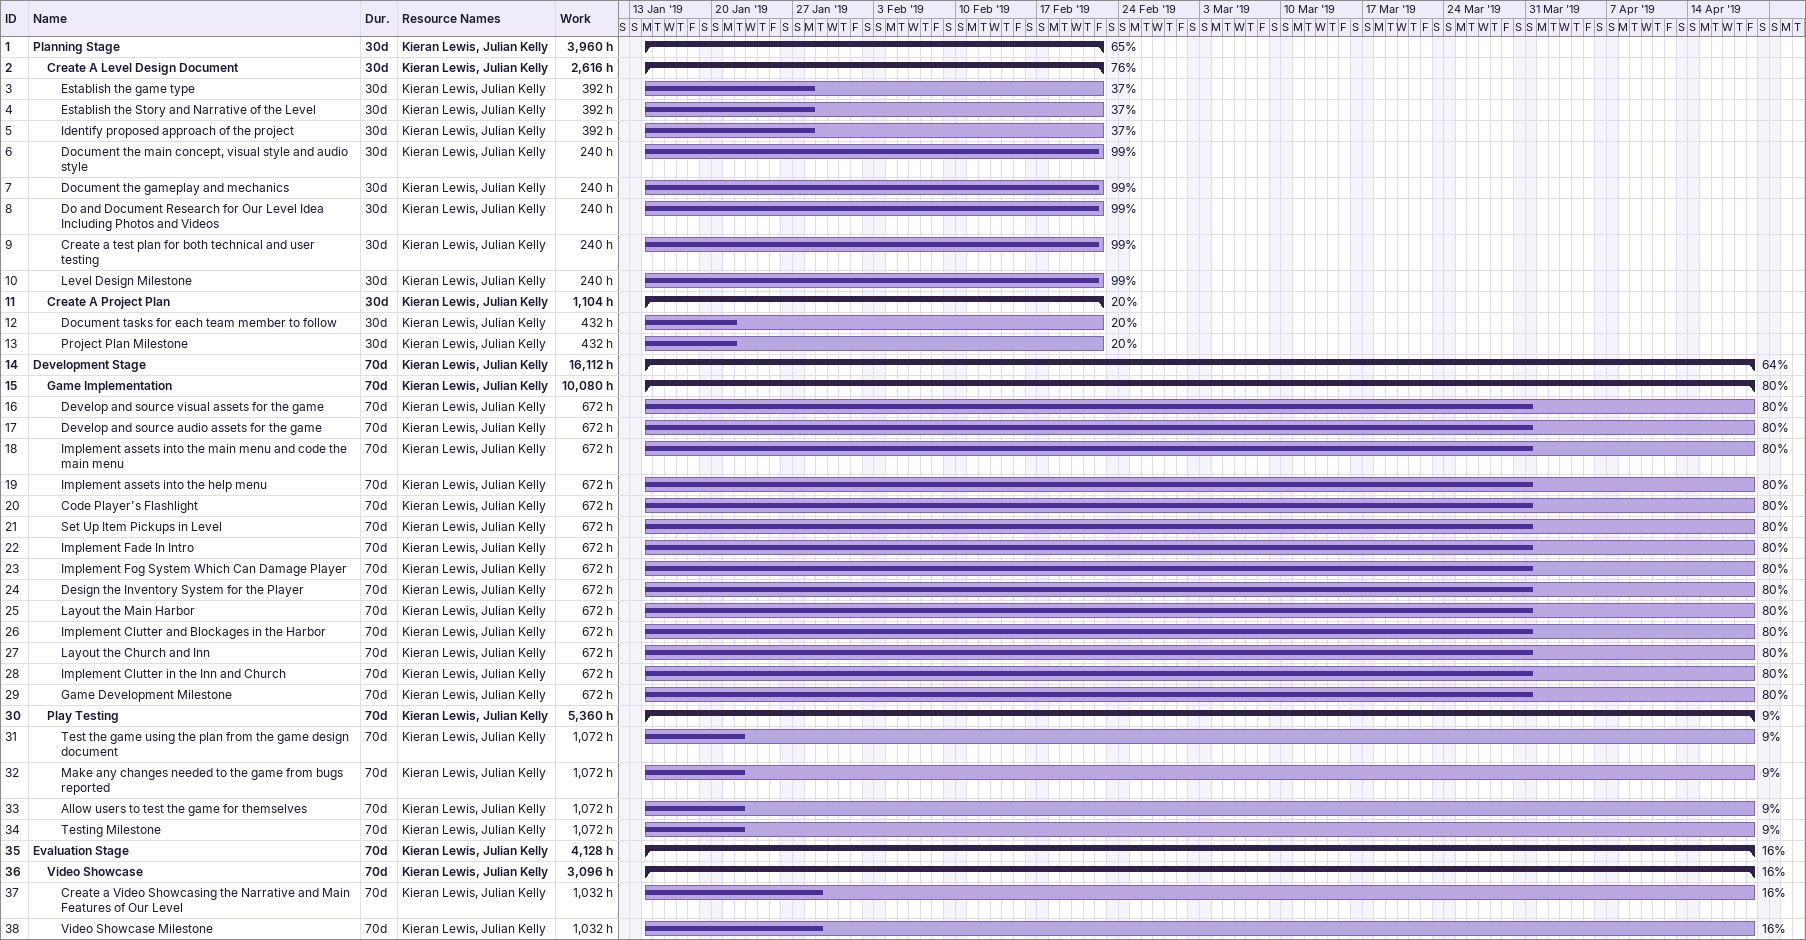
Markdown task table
| ID | Level | Task | Duration | Start | Finish | Resources | % complete | Work (h) |
|---|---|---|---|---|---|---|---|---|
| 1 | 1 | **Planning Stage** | 30d | 2019-01-14 | 2019-02-22 | Kieran Lewis, Julian Kelly | 65 | 3960 |
| 2 | 2 | **Create A Level Design Document** | 30d | 2019-01-14 | 2019-02-22 | Kieran Lewis, Julian Kelly | 76 | 2616 |
| 3 | 3 | Establish the game type | 30d | 2019-01-14 | 2019-02-22 | Kieran Lewis, Julian Kelly | 37 | 392 |
| 4 | 3 | Establish the Story and Narrative of the Level | 30d | 2019-01-14 | 2019-02-22 | Kieran Lewis, Julian Kelly | 37 | 392 |
| 5 | 3 | Identify proposed approach of the project | 30d | 2019-01-14 | 2019-02-22 | Kieran Lewis, Julian Kelly | 37 | 392 |
| 6 | 3 | Document the main concept, visual style and audio style | 30d | 2019-01-14 | 2019-02-22 | Kieran Lewis, Julian Kelly | 99 | 240 |
| 7 | 3 | Document the gameplay and mechanics | 30d | 2019-01-14 | 2019-02-22 | Kieran Lewis, Julian Kelly | 99 | 240 |
| 8 | 3 | Do and Document Research for Our Level Idea Including Photos and Videos | 30d | 2019-01-14 | 2019-02-22 | Kieran Lewis, Julian Kelly | 99 | 240 |
| 9 | 3 | Create a test plan for both technical and user testing | 30d | 2019-01-14 | 2019-02-22 | Kieran Lewis, Julian Kelly | 99 | 240 |
| 10 | 3 | Level Design Milestone | 30d | 2019-01-14 | 2019-02-22 | Kieran Lewis, Julian Kelly | 99 | 240 |
| 11 | 2 | **Create A Project Plan** | 30d | 2019-01-14 | 2019-02-22 | Kieran Lewis, Julian Kelly | 20 | 1104 |
| 12 | 3 | Document tasks for each team member to follow | 30d | 2019-01-14 | 2019-02-22 | Kieran Lewis, Julian Kelly | 20 | 432 |
| 13 | 3 | Project Plan Milestone | 30d | 2019-01-14 | 2019-02-22 | Kieran Lewis, Julian Kelly | 20 | 432 |
| 14 | 1 | **Development Stage** | 70d | 2019-01-14 | 2019-04-19 | Kieran Lewis, Julian Kelly | 64 | 16112 |
| 15 | 2 | **Game Implementation** | 70d | 2019-01-14 | 2019-04-19 | Kieran Lewis, Julian Kelly | 80 | 10080 |
| 16 | 3 | Develop and source visual assets for the game | 70d | 2019-01-14 | 2019-04-19 | Kieran Lewis, Julian Kelly | 80 | 672 |
| 17 | 3 | Develop and source audio assets for the game | 70d | 2019-01-14 | 2019-04-19 | Kieran Lewis, Julian Kelly | 80 | 672 |
| 18 | 3 | Implement assets into the main menu and code the main menu | 70d | 2019-01-14 | 2019-04-19 | Kieran Lewis, Julian Kelly | 80 | 672 |
| 19 | 3 | Implement assets into the help menu | 70d | 2019-01-14 | 2019-04-19 | Kieran Lewis, Julian Kelly | 80 | 672 |
| 20 | 3 | Code Player's Flashlight | 70d | 2019-01-14 | 2019-04-19 | Kieran Lewis, Julian Kelly | 80 | 672 |
| 21 | 3 | Set Up Item Pickups in Level | 70d | 2019-01-14 | 2019-04-19 | Kieran Lewis, Julian Kelly | 80 | 672 |
| 22 | 3 | Implement Fade In Intro | 70d | 2019-01-14 | 2019-04-19 | Kieran Lewis, Julian Kelly | 80 | 672 |
| 23 | 3 | Implement Fog System Which Can Damage Player | 70d | 2019-01-14 | 2019-04-19 | Kieran Lewis, Julian Kelly | 80 | 672 |
| 24 | 3 | Design the Inventory System for the Player | 70d | 2019-01-14 | 2019-04-19 | Kieran Lewis, Julian Kelly | 80 | 672 |
| 25 | 3 | Layout the Main Harbor | 70d | 2019-01-14 | 2019-04-19 | Kieran Lewis, Julian Kelly | 80 | 672 |
| 26 | 3 | Implement Clutter and Blockages in the Harbor | 70d | 2019-01-14 | 2019-04-19 | Kieran Lewis, Julian Kelly | 80 | 672 |
| 27 | 3 | Layout the Church and Inn | 70d | 2019-01-14 | 2019-04-19 | Kieran Lewis, Julian Kelly | 80 | 672 |
| 28 | 3 | Implement Clutter in the Inn and Church | 70d | 2019-01-14 | 2019-04-19 | Kieran Lewis, Julian Kelly | 80 | 672 |
| 29 | 3 | Game Development Milestone | 70d | 2019-01-14 | 2019-04-19 | Kieran Lewis, Julian Kelly | 80 | 672 |
| 30 | 2 | **Play Testing** | 70d | 2019-01-14 | 2019-04-19 | Kieran Lewis, Julian Kelly | 9 | 5360 |
| 31 | 3 | Test the game using the plan from the game design document | 70d | 2019-01-14 | 2019-04-19 | Kieran Lewis, Julian Kelly | 9 | 1072 |
| 32 | 3 | Make any changes needed to the game from bugs reported | 70d | 2019-01-14 | 2019-04-19 | Kieran Lewis, Julian Kelly | 9 | 1072 |
| 33 | 3 | Allow users to test the game for themselves | 70d | 2019-01-14 | 2019-04-19 | Kieran Lewis, Julian Kelly | 9 | 1072 |
| 34 | 3 | Testing Milestone | 70d | 2019-01-14 | 2019-04-19 | Kieran Lewis, Julian Kelly | 9 | 1072 |
| 35 | 1 | **Evaluation Stage** | 70d | 2019-01-14 | 2019-04-19 | Kieran Lewis, Julian Kelly | 16 | 4128 |
| 36 | 2 | **Video Showcase** | 70d | 2019-01-14 | 2019-04-19 | Kieran Lewis, Julian Kelly | 16 | 3096 |
| 37 | 3 | Create a Video Showcasing the Narrative and Main Features of Our Level | 70d | 2019-01-14 | 2019-04-19 | Kieran Lewis, Julian Kelly | 16 | 1032 |
| 38 | 3 | Video Showcase Milestone | 70d | 2019-01-14 | 2019-04-19 | Kieran Lewis, Julian Kelly | 16 | 1032 |
